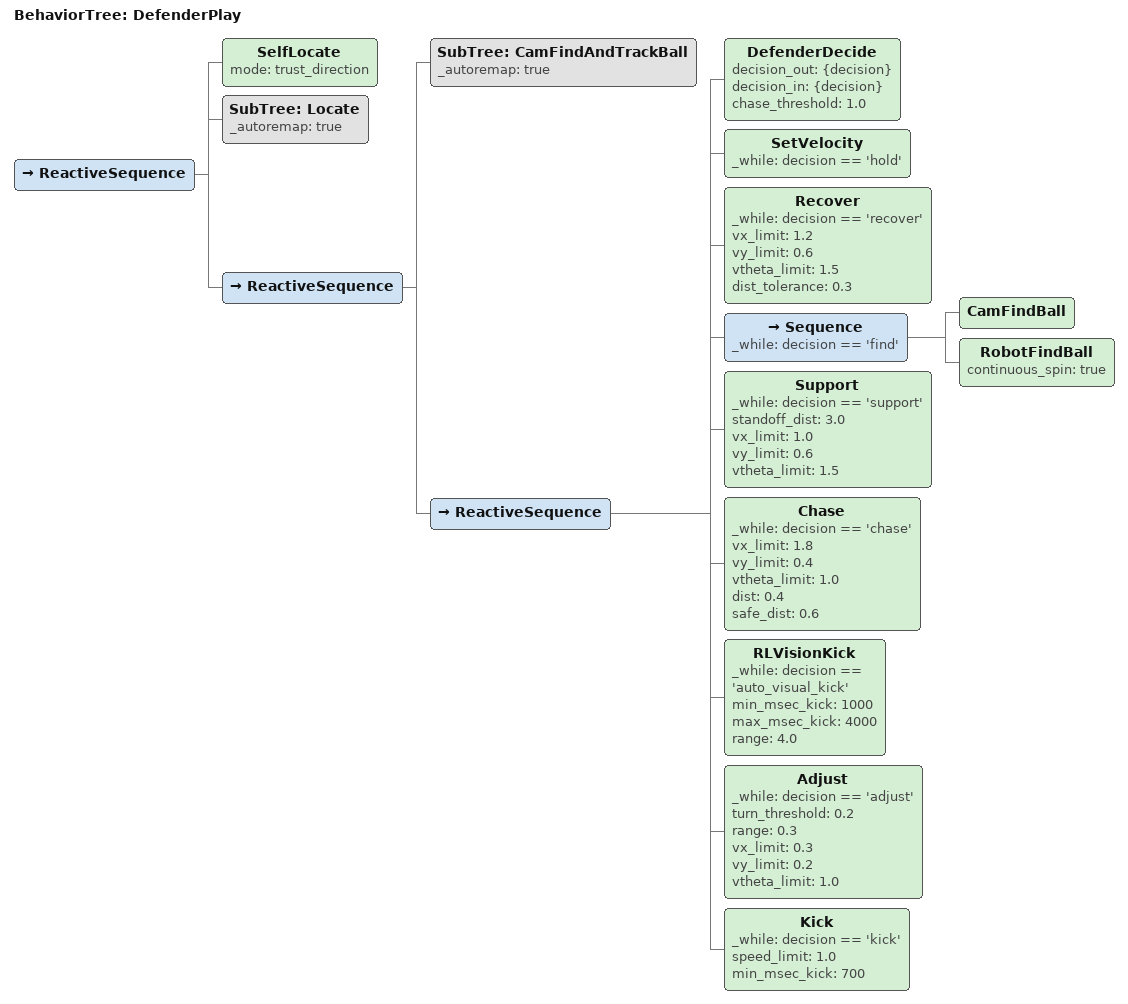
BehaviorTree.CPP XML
<root BTCPP_format="4" >
   <include path="./subtree_cam_find_and_track_ball.xml" />
   <include path="./subtree_locate.xml" />
   <BehaviorTree ID="DefenderPlay">
      <ReactiveSequence>
         <SelfLocate mode="trust_direction" />
         <SubTree ID="Locate" _autoremap="true" />
         <ReactiveSequence>
            <SubTree ID="CamFindAndTrackBall" _autoremap="true" />
            <ReactiveSequence>
               <DefenderDecide decision_out="{decision}" decision_in="{decision}" chase_threshold="1.0" />
               <SetVelocity _while="decision == 'hold'" />
               <Recover _while="decision == 'recover'" vx_limit="1.2" vy_limit="0.6" vtheta_limit="1.5" dist_tolerance="0.3" />
               <Sequence _while="decision == 'find'">
                  <CamFindBall />
                  <RobotFindBall continuous_spin="true" />
               </Sequence>
               <Support _while="decision == 'support'" standoff_dist="3.0" vx_limit="1.0" vy_limit="0.6" vtheta_limit="1.5" />
               <Chase   _while="decision == 'chase'"  vx_limit="1.8"  vy_limit="0.4"  vtheta_limit="1.0"  dist="0.4" safe_dist="0.6" />
               <RLVisionKick _while="decision == 'auto_visual_kick'" min_msec_kick="1000" max_msec_kick="4000" range="4.0"/>
               <Adjust  _while="decision == 'adjust'" turn_threshold="0.2" range="0.3" vx_limit="0.3" vy_limit="0.2" vtheta_limit="1.0" />
               <Kick    _while="decision == 'kick'" speed_limit="1.0" min_msec_kick="700" />
            </ReactiveSequence>
         </ReactiveSequence>
      </ReactiveSequence>
   </BehaviorTree>
</root>
